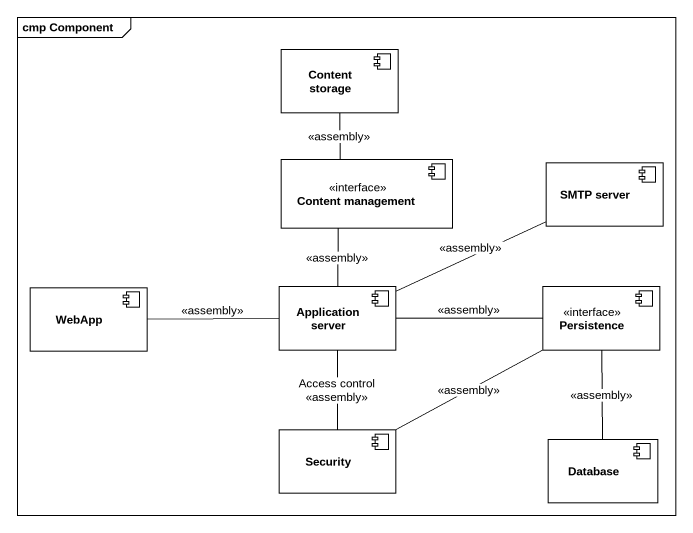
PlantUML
@startuml
mainframe cmp Component
component "Content storage" as Content_storage
component "Content management" as Content_management <<interface>>
component "SMTP server" as SMTP_server
component WebApp
component "Application server" as Application_server
component Persistence <<interface>>
component Security
component "Database" as Database_
Content_management -up- Content_storage : <<assembly>>
WebApp -right- Application_server : <<assembly>>
Application_server -up- Content_management : <<assembly>>
Application_server -right- SMTP_server : <<assembly>>
Application_server -right- Persistence : <<assembly>>
Application_server -- Security : Access control\n<<assembly>>
Persistence -- Database_ : <<assembly>>
Security -right- Persistence : <<assembly>>
@enduml
